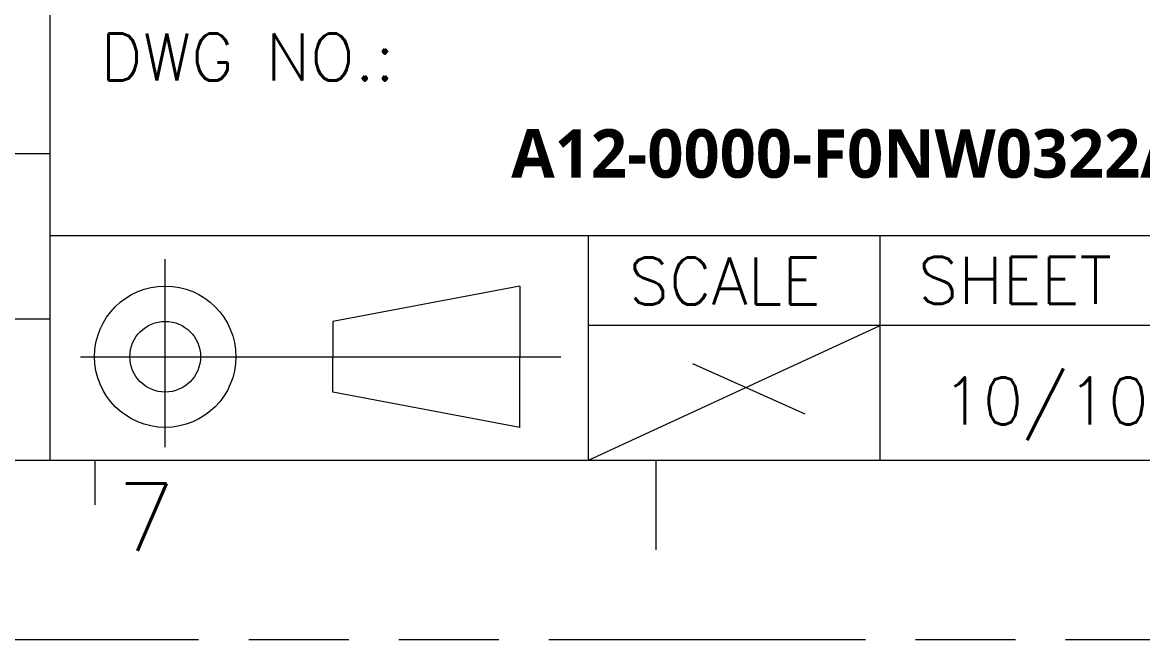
# Model space of a CAD drawing. Extents: x 2140 to 2416, y -42 to 153.
# Drawn here: x 2364.65 to 2398.25, y -42.49 to -23.98 of the extents above; entities that cross this region are included whole.
import ezdxf

# ---------------------------------------------------------------- set-up
doc = ezdxf.new("R2010")
doc.units = 0
doc.linetypes.add('CENTER', pattern=[50.8, 31.75, -6.35, 6.35, -6.35])
doc.linetypes.add('PHANTOM', pattern=[29.5, 9.5, -1.5, 3, -1.5, 3, -1.5, 9.5])
doc.layers.get('0').update_dxf_attribs({"lineweight": 9})
doc.layers.add('0PAPERF', color=2, linetype='PHANTOM', lineweight=9, plot=False)
doc.styles.add('SIMPLEX', font='simplex.shx')

msp = doc.modelspace()

# ---------------------------------------------------------------- linework, layer by layer
for p, q in [((2365.477, -37.108), (2365.477, -15.579)), ((2365.477, -27.929), (2315.692, -27.929)), ((2407.862, -30.38), (2365.477, -30.38)), ((2381.624, -37.108), (2381.624, -30.38)), ((2390.37, -37.108), (2390.37, -30.38)), ((2379.565, -31.888), (2373.958, -32.948)), ((2379.565, -31.888), (2379.565, -34.008)), ((2332.512, -32.873), (2365.477, -32.873)), ((2373.958, -32.948), (2373.958, -34.008)), ((2407.862, -33.071), (2381.624, -33.071)), ((2373.958, -35.067), (2373.958, -34.008)), ((2379.565, -36.127), (2379.565, -34.008)), ((2379.565, -36.127), (2373.958, -35.067)), ((2148.173, -37.108), (2407.862, -37.108)), ((2366.823, -37.108), (2366.823, -38.453)), ((2383.642, -37.108), (2383.642, -39.799))]:
    msp.add_line(p, q)
at = {"linetype": 'CENTER'}
for p, q in [((2368.932, -36.722), (2368.932, -31.081)), ((2366.39, -34.008), (2380.8, -34.008))]:
    msp.add_line(p, q, dxfattribs=at)
at = {"linetype": 'Continuous'}
for p, q in [((2381.624, -37.108), (2390.37, -33.071)), ((2384.742, -34.216), (2388.117, -35.722))]:
    msp.add_line(p, q, dxfattribs=at)
for radius in [2.119, 1.06]:
    msp.add_circle((2368.932, -34.008), radius)
at = {"layer": '0PAPERF'}
msp.add_line((2140.435, -42.49), (2416.341, -42.49), dxfattribs=at)

# ---------------------------------------------------------------- texts
at = {"style": 'SIMPLEX'}
for s, height, p in [('DWG NO.:', 1.4128, (2366.984, -25.728)), ('SCALE ', 1.4128, (2382.831, -32.446)), ('SHEET', 1.4128, (2391.508, -32.422)), ('10/10', 1.4128, (2392.244, -36.04)), ('7', 2.018, (2367.496, -39.826))]:
    msp.add_text(s, height=height, dxfattribs=at).set_placement(p)
at = {"insert": (2379.306, -27.187), "char_height": 1.45552, "width": 29.30386, "attachment_point": 1, "style": 'SIMPLEX'}
msp.add_mtext('{\\f微軟正黑體|b1|i0|c136|p0;A12-0000-F0NW0322A00}', dxfattribs=at)

doc.saveas('drawing.dxf')
